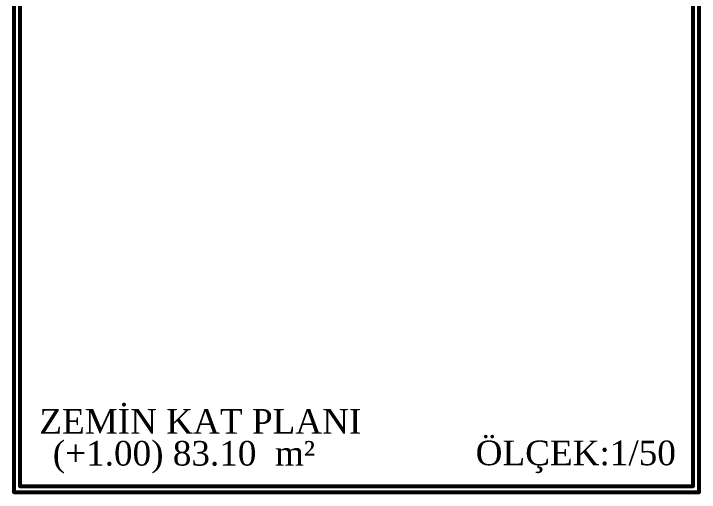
# Model space of a CAD drawing. Header units: millimetres. Extents: x -1335 to 33749, y 2338 to 5277.
# Drawn here: x 14125 to 15240, y 2377 to 3155 of the extents above; entities that cross this region are included whole.
import ezdxf

# ---------------------------------------------------------------- set-up
doc = ezdxf.new("R2010")
doc.units = ezdxf.units.MM
doc.layers.add('DUVAR', color=7, linetype='Continuous', lineweight=53)
doc.layers.add('YYM', color=20, linetype='Continuous', lineweight=20)
doc.styles.add('1', font='times.ttf')

msp = doc.modelspace()

# ---------------------------------------------------------------- linework, layer by layer
at = {"layer": 'DUVAR'}
msp.add_lwpolyline([(15240, 5276.6), (14125.4, 5276.6), (14125.4, 2376.9), (15240, 2376.9)], close=True, dxfattribs=at)
msp.add_lwpolyline([(14135.4, 5266.6), (14135.4, 2386.9), (15230, 2386.9), (15230, 5266.6), (14135.4, 5266.6)], dxfattribs=at)

# ---------------------------------------------------------------- texts
at = {"layer": 'YYM', "style": '1'}
for s, p in [('ZEMİN KAT PLANI ', (14167, 2472.2)), ('  ÖLÇEK:1/50', (14846.2, 2420.9)), (' (+1.00) 83.10  m²', (14173.8, 2420.3))]:
    msp.add_text(s, height=40, dxfattribs=at).set_placement(p)

doc.saveas('drawing.dxf')
